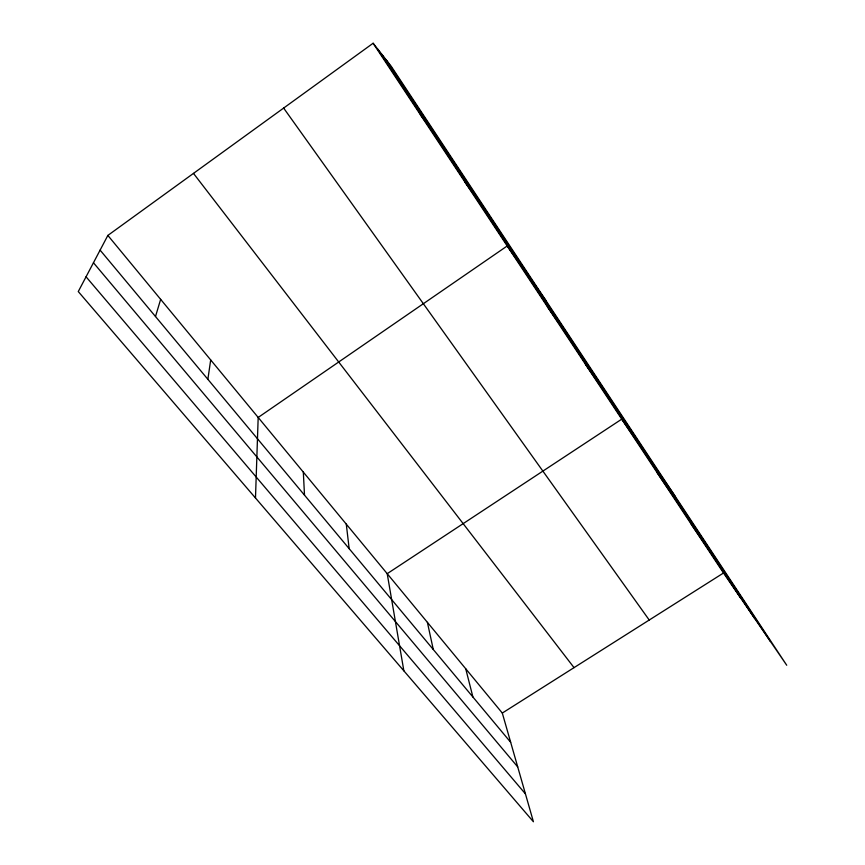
<?xml version="1.0" encoding="UTF-8"?>
<svg xmlns="http://www.w3.org/2000/svg" width="865" height="865" viewBox="0 0 865 865"><rect width="100%" height="100%" fill="white"/><g stroke="black" fill="none" stroke-linecap="round" stroke-linejoin="round"><path stroke-width="1.3" d="M255.489 497.991L258.181 417.449L507.204 245.974L546.042 300.739M207.87 379.313L210.692 359.937M155.495 316.525L160.652 299.355M107.855 235.421L78.272 291.559L533.413 821.75L502.305 713.052L107.855 235.421L373.118 43.25L391.185 66.227L786.728 665.25L723.508 572.998L373.118 43.25M502.305 713.052L723.508 572.998M86.057 276.789L525.433 793.875M93.452 262.744L517.713 766.898M100.102 250.126L510.664 742.267M193.479 173.389L574.036 667.639M420.282 114.558L427.061 123.706M464.916 182.039L473.523 193.976M283.644 108.071L649.226 620.032M547.329 306.643L559.017 323.305M585.464 364.295L598.439 382.925M674.851 495.818L621.74 419.147L387.206 573.679L403.858 670.829M657.324 472.939L672.505 494.942M691.211 524.158L707.321 547.61M386.417 60.15L770.477 641.527M381.887 54.398L754.777 618.616M377.832 49.24L740.462 597.726M465.716 668.742L472.906 696.995M427.397 622.346L433.279 649.496M346.281 524.125L349.168 548.68M303.323 472.106L304.502 495.137"/></g></svg>
